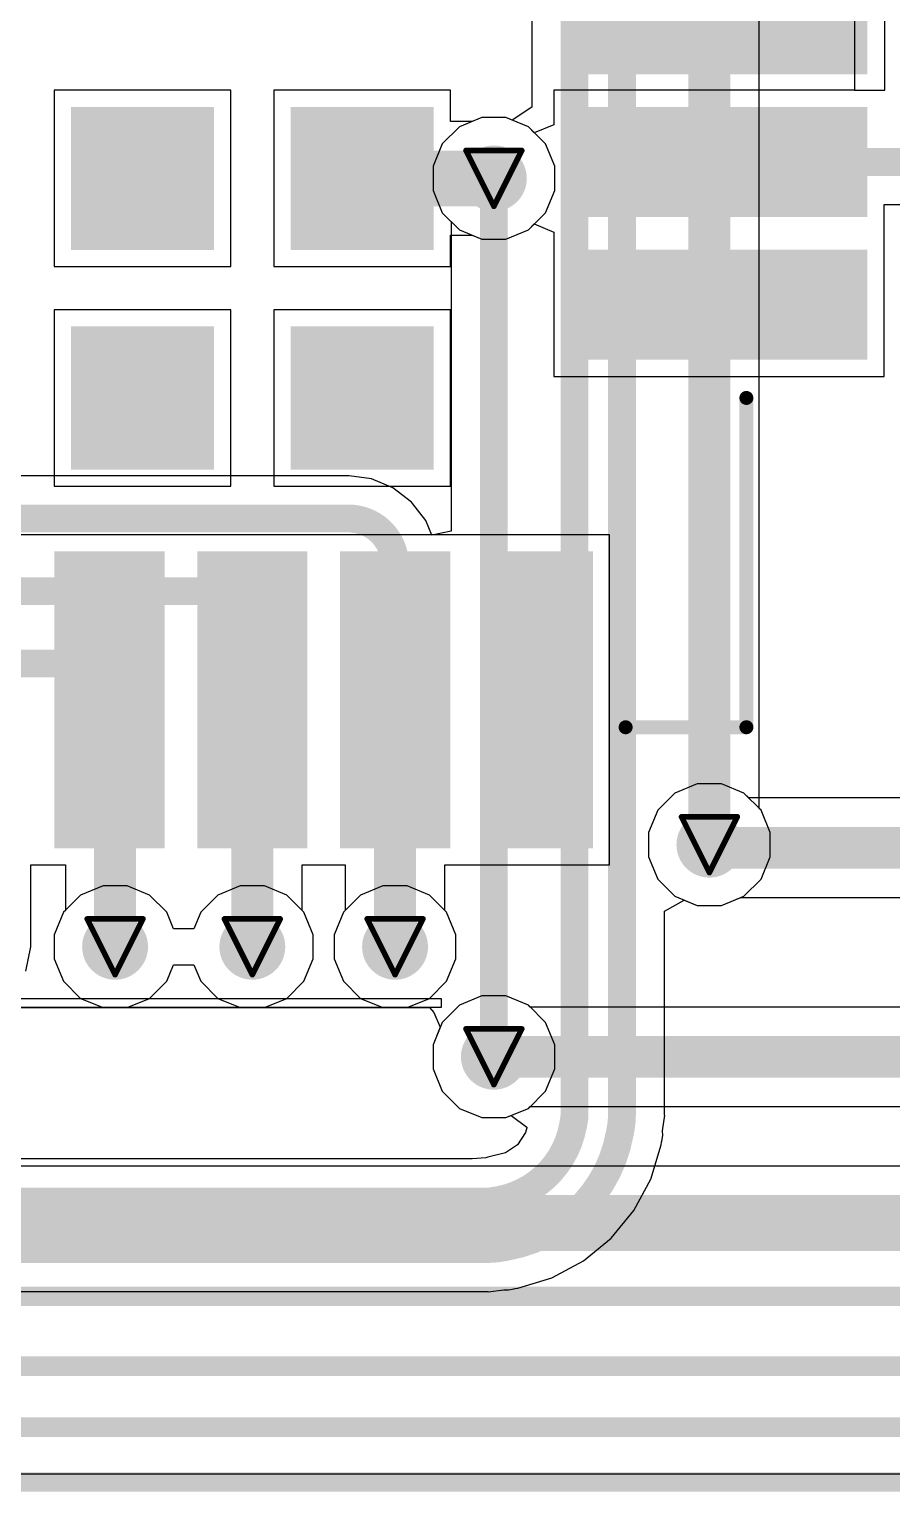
# Model space of a CAD drawing. Header units: inches. Extents: x 0 to 5359, y 0 to 5098.
# Drawn here: x 91.47 to 99.32, y 69.04 to 82.36 of the extents above; entities that cross this region are included whole.
import ezdxf

# ---------------------------------------------------------------- set-up
doc = ezdxf.new("R2010")
doc.units = ezdxf.units.IN
for name, color, linetype in [('Bottom Layer', 5, 'Continuous'), ('Drill Drawing', 1, 'Continuous'), ('Layer 1', 16, 'Continuous'), ('Layer 2', 76, 'Continuous'), ('Top Layer', 1, 'Continuous'), ('Top Overlay', 2, 'Continuous'), ('Top Paste', 8, 'Continuous'), ('Top Solder', 216, 'Continuous'), ('Via Holes', 16, 'Continuous')]:
    doc.layers.add(name, color=color, linetype=linetype)

# ---------------------------------------------------------------- blocks, each defined once
blk = doc.blocks.new('EC21EFA_512_STD_54')
at = {"layer": 'Top Layer'}
for points in [[(-17, -8.3), (-14.5, -8.3), (-14.5, -9.1), (-17, -9.1)], [(-13.55, -8.45), (-12.45, -8.45), (-12.45, -9.55), (-13.55, -9.55)], [(-11.55, -8.45), (-10.45, -8.45), (-10.45, -9.55), (-11.55, -9.55)], [(-17, -9.6), (-14.5, -9.6), (-14.5, -10.4), (-17, -10.4)], [(-13.55, -10.45), (-12.45, -10.45), (-12.45, -11.55), (-13.55, -11.55)], [(-11.55, -10.45), (-10.45, -10.45), (-10.45, -11.55), (-11.55, -11.55)], [(-17, -10.9), (-14.5, -10.9), (-14.5, -11.7), (-17, -11.7)], [(-17, -12.2), (-14.5, -12.2), (-14.5, -13), (-17, -13)], [(-12.55, -13), (-11.75, -13), (-11.75, -15.5), (-12.55, -15.5)], [(-11.25, -13), (-10.45, -13), (-10.45, -15.5), (-11.25, -15.5)], [(-9.95, -13), (-9.15, -13), (-9.15, -15.5), (-9.95, -15.5)]]:
    blk.add_hatch(color=1, dxfattribs=at).paths.add_polyline_path(points)
at = {"layer": 'Top Paste'}
for points in [[(-17, -8.3), (-14.5, -8.3), (-14.5, -9.1), (-17, -9.1)], [(-13.55, -8.45), (-12.45, -8.45), (-12.45, -9.55), (-13.55, -9.55)], [(-11.55, -8.45), (-10.45, -8.45), (-10.45, -9.55), (-11.55, -9.55)], [(-17, -9.6), (-14.5, -9.6), (-14.5, -10.4), (-17, -10.4)], [(-13.55, -10.45), (-12.45, -10.45), (-12.45, -11.55), (-13.55, -11.55)], [(-11.55, -10.45), (-10.45, -10.45), (-10.45, -11.55), (-11.55, -11.55)], [(-17, -10.9), (-14.5, -10.9), (-14.5, -11.7), (-17, -11.7)], [(-17, -12.2), (-14.5, -12.2), (-14.5, -13), (-17, -13)], [(-12.55, -13), (-11.75, -13), (-11.75, -15.5), (-12.55, -15.5)], [(-11.25, -13), (-10.45, -13), (-10.45, -15.5), (-11.25, -15.5)], [(-9.95, -13), (-9.15, -13), (-9.15, -15.5), (-9.95, -15.5)]]:
    blk.add_hatch(color=8, dxfattribs=at).paths.add_polyline_path(points)
at = {"layer": 'Top Solder'}
for points in [[(-17.102, -8.198), (-14.398, -8.198), (-14.398, -9.202), (-17.102, -9.202)], [(-13.652, -8.348), (-12.348, -8.348), (-12.348, -9.652), (-13.652, -9.652)], [(-11.652, -8.348), (-10.348, -8.348), (-10.348, -9.652), (-11.652, -9.652)], [(-17.102, -9.498), (-14.398, -9.498), (-14.398, -10.502), (-17.102, -10.502)], [(-13.652, -10.348), (-12.348, -10.348), (-12.348, -11.652), (-13.652, -11.652)], [(-11.652, -10.348), (-10.348, -10.348), (-10.348, -11.652), (-11.652, -11.652)], [(-17.102, -10.798), (-14.398, -10.798), (-14.398, -11.802), (-17.102, -11.802)], [(-17.102, -12.098), (-14.398, -12.098), (-14.398, -13.102), (-17.102, -13.102)], [(-12.652, -12.898), (-11.648, -12.898), (-11.648, -15.602), (-12.652, -15.602)], [(-11.352, -12.898), (-10.348, -12.898), (-10.348, -15.602), (-11.352, -15.602)], [(-10.052, -12.898), (-9.048, -12.898), (-9.048, -15.602), (-10.052, -15.602)]]:
    blk.add_hatch(color=216, dxfattribs=at).paths.add_polyline_path(points)
at = {"layer": 'Top Overlay'}
for points in [[(-16, -13.4, 0.127, 0.127, 0), (-16, -14.5, 0.127, 0.127, 0)], [(-16, -14.5, 0.127, 0.127, 0), (-13, -14.5, 0.127, 0.127, 0)]]:
    blk.add_lwpolyline(points, format="xyseb", dxfattribs=at)
for points in [[(-16.032, -13.4, 0.0635, 0.0635, 1), (-15.968, -13.4, 0.0635, 0.0635, 1)], [(-16.032, -14.5, 0.0635, 0.0635, 1), (-15.968, -14.5, 0.0635, 0.0635, 1)], [(-16.032, -14.5, 0.0635, 0.0635, 1), (-15.968, -14.5, 0.0635, 0.0635, 1)], [(-13.032, -14.5, 0.0635, 0.0635, 1), (-12.968, -14.5, 0.0635, 0.0635, 1)]]:
    blk.add_lwpolyline(points, format="xyseb", close=True, dxfattribs=at)

msp = doc.modelspace()

# ---------------------------------------------------------------- hatches: boundary and pattern name
at = {"layer": 'Bottom Layer'}
h = msp.add_hatch(color=5, dxfattribs=at)
edge = h.paths.add_edge_path()
edge.add_arc((95.7, 81), 0.3, 0, 360)
h = msp.add_hatch(color=5, dxfattribs=at)
edge = h.paths.add_edge_path()
edge.add_arc((97.663, 74.93), 0.3, 0, 360)
h = msp.add_hatch(color=5, dxfattribs=at)
edge = h.paths.add_edge_path()
edge.add_arc((92.25, 74), 0.3, 0, 360)
h = msp.add_hatch(color=5, dxfattribs=at)
edge = h.paths.add_edge_path()
edge.add_arc((93.5, 74), 0.3, 0, 360)
h = msp.add_hatch(color=5, dxfattribs=at)
edge = h.paths.add_edge_path()
edge.add_arc((94.8, 74), 0.3, 0, 360)
h = msp.add_hatch(color=5, dxfattribs=at)
edge = h.paths.add_edge_path()
edge.add_arc((95.7, 72.998), 0.3, 0, 360)
at = {"layer": 'Layer 1'}
h = msp.add_hatch(color=16, dxfattribs=at)
edge = h.paths.add_edge_path()
edge.add_arc((95.7, 81), 0.3, 0, 360)
h = msp.add_hatch(color=16, dxfattribs=at)
edge = h.paths.add_edge_path()
edge.add_arc((97.663, 74.93), 0.3, 0, 360)
h = msp.add_hatch(color=16, dxfattribs=at)
edge = h.paths.add_edge_path()
edge.add_arc((92.25, 74), 0.3, 0, 360)
h = msp.add_hatch(color=16, dxfattribs=at)
edge = h.paths.add_edge_path()
edge.add_arc((93.5, 74), 0.3, 0, 360)
h = msp.add_hatch(color=16, dxfattribs=at)
edge = h.paths.add_edge_path()
edge.add_arc((94.8, 74), 0.3, 0, 360)
h = msp.add_hatch(color=16, dxfattribs=at)
edge = h.paths.add_edge_path()
edge.add_arc((95.7, 72.998), 0.3, 0, 360)
at = {"layer": 'Layer 2'}
h = msp.add_hatch(color=76, dxfattribs=at)
edge = h.paths.add_edge_path()
edge.add_arc((95.7, 81), 0.3, 0, 360)
h = msp.add_hatch(color=76, dxfattribs=at)
edge = h.paths.add_edge_path()
edge.add_arc((97.663, 74.93), 0.3, 0, 360)
h = msp.add_hatch(color=76, dxfattribs=at)
edge = h.paths.add_edge_path()
edge.add_arc((92.25, 74), 0.3, 0, 360)
h = msp.add_hatch(color=76, dxfattribs=at)
edge = h.paths.add_edge_path()
edge.add_arc((93.5, 74), 0.3, 0, 360)
h = msp.add_hatch(color=76, dxfattribs=at)
edge = h.paths.add_edge_path()
edge.add_arc((94.8, 74), 0.3, 0, 360)
h = msp.add_hatch(color=76, dxfattribs=at)
edge = h.paths.add_edge_path()
edge.add_arc((95.7, 72.998), 0.3, 0, 360)
at = {"layer": 'Top Layer'}
h = msp.add_hatch(color=1, dxfattribs=at)
edge = h.paths.add_edge_path()
edge.add_arc((95.7, 81), 0.3, 0, 360)
h = msp.add_hatch(color=1, dxfattribs=at)
edge = h.paths.add_edge_path()
edge.add_arc((97.663, 74.93), 0.3, 0, 360)
h = msp.add_hatch(color=1, dxfattribs=at)
edge = h.paths.add_edge_path()
edge.add_arc((92.25, 74), 0.3, 0, 360)
h = msp.add_hatch(color=1, dxfattribs=at)
edge = h.paths.add_edge_path()
edge.add_arc((93.5, 74), 0.3, 0, 360)
h = msp.add_hatch(color=1, dxfattribs=at)
edge = h.paths.add_edge_path()
edge.add_arc((94.8, 74), 0.3, 0, 360)
h = msp.add_hatch(color=1, dxfattribs=at)
edge = h.paths.add_edge_path()
edge.add_arc((95.7, 72.998), 0.3, 0, 360)
at = {"layer": 'Via Holes'}
h = msp.add_hatch(color=7, dxfattribs=at)
edge = h.paths.add_edge_path()
edge.add_arc((95.7, 81), 0.15, 0, 360)
h = msp.add_hatch(color=7, dxfattribs=at)
edge = h.paths.add_edge_path()
edge.add_arc((97.663, 74.93), 0.15, 0, 360)
h = msp.add_hatch(color=7, dxfattribs=at)
edge = h.paths.add_edge_path()
edge.add_arc((92.25, 74), 0.15, 0, 360)
h = msp.add_hatch(color=7, dxfattribs=at)
edge = h.paths.add_edge_path()
edge.add_arc((93.5, 74), 0.15, 0, 360)
h = msp.add_hatch(color=7, dxfattribs=at)
edge = h.paths.add_edge_path()
edge.add_arc((94.8, 74), 0.15, 0, 360)
h = msp.add_hatch(color=7, dxfattribs=at)
edge = h.paths.add_edge_path()
edge.add_arc((95.7, 72.998), 0.15, 0, 360)

# ---------------------------------------------------------------- linework, layer by layer
at = {"layer": 'Bottom Layer'}
for p, q in [((98.116, 75.26), (98.116, 101.395)), ((96.046, 84.872), (96.046, 81.649)), ((95.59, 81.554), (95.386, 81.47)), ((95.81, 81.554), (95.59, 81.554)), ((95.868, 81.53), (95.81, 81.554)), ((96.046, 81.649), (95.868, 81.53)), ((95.386, 81.47), (95.23, 81.314)), ((95.23, 81.314), (95.146, 81.11)), ((95.146, 81.11), (95.146, 80.89)), ((95.146, 80.89), (95.23, 80.686)), ((95.23, 80.686), (95.311, 80.605)), ((95.311, 80.605), (95.311, 77.786)), ((94.375, 78.29), (83.573, 78.29)), ((94.382, 78.289), (94.375, 78.29)), ((94.585, 78.262), (94.382, 78.289)), ((94.781, 78.181), (94.585, 78.262)), ((94.95, 78.052), (94.781, 78.181)), ((95.079, 77.883), (94.95, 78.052)), ((95.134, 77.751), (95.079, 77.883)), ((95.311, 77.786), (95.134, 77.751)), ((98.133, 75.244), (98.116, 75.26)), ((98.217, 75.04), (98.133, 75.244)), ((98.217, 74.82), (98.217, 75.04)), ((98.133, 74.616), (98.217, 74.82)), ((97.977, 74.46), (98.133, 74.616)), ((97.255, 74.323), (97.432, 74.426)), ((97.432, 74.426), (97.553, 74.376)), ((97.553, 74.376), (97.773, 74.376)), ((97.773, 74.376), (97.977, 74.46)), ((97.255, 72.467), (97.255, 74.323)), ((91.095, 73.53), (95.221, 73.53)), ((95.221, 73.446), (91.095, 73.446)), ((91.095, 73.446), (94.971, 73.446)), ((94.971, 73.446), (95.113, 73.446)), ((95.113, 73.446), (95.153, 73.4)), ((95.221, 73.53), (95.221, 73.446)), ((95.153, 73.4), (95.212, 73.268)), ((95.212, 73.268), (95.146, 73.108)), ((95.146, 73.108), (95.146, 72.887)), ((95.146, 72.887), (95.23, 72.684)), ((95.23, 72.684), (95.386, 72.528)), ((95.386, 72.528), (95.59, 72.444)), ((95.59, 72.444), (95.81, 72.444)), ((95.81, 72.444), (95.857, 72.463)), ((95.857, 72.463), (95.999, 72.357)), ((96, 72.352), (95.989, 72.308)), ((95.999, 72.357), (96, 72.352)), ((97.237, 72.322), (97.256, 72.466)), ((97.255, 72.466), (97.255, 72.467)), ((97.256, 72.466), (97.255, 72.466)), ((95.989, 72.308), (95.916, 72.197)), ((97.223, 72.196), (97.226, 72.221)), ((97.226, 72.221), (97.229, 72.229)), ((97.229, 72.229), (97.238, 72.28)), ((97.238, 72.28), (97.237, 72.322)), ((95.644, 72.084), (95.626, 72.076)), ((95.806, 72.124), (95.644, 72.084)), ((95.916, 72.197), (95.806, 72.124)), ((97.129, 71.884), (97.223, 72.196)), ((95.501, 72.067), (89.49, 72.067)), ((95.626, 72.076), (95.501, 72.067)), ((96.975, 71.597), (97.129, 71.884)), ((96.768, 71.345), (96.975, 71.597)), ((96.516, 71.138), (96.768, 71.345)), ((96.229, 70.985), (96.516, 71.138)), ((95.833, 70.875), (95.884, 70.884)), ((95.884, 70.884), (95.893, 70.888)), ((95.893, 70.888), (95.917, 70.89)), ((95.917, 70.89), (96.229, 70.985)), ((89.49, 70.859), (95.647, 70.859)), ((95.647, 70.859), (95.648, 70.857)), ((95.648, 70.857), (95.791, 70.876)), ((95.648, 70.857), (95.648, 70.857)), ((95.791, 70.876), (95.833, 70.875))]:
    msp.add_line(p, q, dxfattribs=at)
for points in [[(97.663, 74.93, 0.381, 0.381, 0), (97.663, 101.395, 0.381, 0.381, 0)], [(96.434, 72.467, 0.254, 0.254, 0), (96.434, 84.872, 0.254, 0.254, 0)], [(96.866, 72.467, 0.254, 0.254, 0), (96.866, 84.872, 0.254, 0.254, 0)], [(95.7, 73.025, 0.254, 0.254, 0), (95.7, 81, 0.254, 0.254, 0)], [(83.573, 77.902, 0.254, 0.254, 0), (94.375, 77.902, 0.254, 0.254, 0)], [(94.375, 77.902, 0.254, 0.254, -0.414214), (94.8, 77.477, 0.254, 0.254, 0)], [(94.8, 74, 0.254, 0.254, 0), (94.8, 77.477, 0.254, 0.254, 0)], [(84, 77.24, 0.254, 0.254, 0), (93.153, 77.24, 0.254, 0.254, 0)], [(93.153, 77.24, 0.254, 0.254, -0.414214), (93.5, 76.893, 0.254, 0.254, 0)], [(93.5, 74, 0.254, 0.254, 0), (93.5, 76.893, 0.254, 0.254, 0)], [(84.478, 76.581, 0.254, 0.254, 0), (91.937, 76.581, 0.254, 0.254, 0)], [(91.937, 76.581, 0.254, 0.254, -0.414214), (92.25, 76.268, 0.254, 0.254, 0)], [(92.25, 74, 0.254, 0.254, 0), (92.25, 76.268, 0.254, 0.254, 0)], [(96.421, 72.373, 0.254, 0.254, -0.314365), (95.74, 71.692, 0.254, 0.254, 0)], [(96.421, 72.373, 0.254, 0.254, 0), (96.43, 72.424, 0.254, 0.254, 0)], [(96.434, 72.467, 0.254, 0.254, -0.042964), (96.43, 72.424, 0.254, 0.254, 0)], [(96.434, 72.467, 0.254, 0.254, 0), (96.434, 72.467, 0.254, 0.254, 0)], [(96.866, 72.467, 0.254, 0.254, -0.043527), (96.856, 72.348, 0.254, 0.254, 0)], [(96.846, 72.297, 0.254, 0.254, -0.314363), (95.816, 71.267, 0.254, 0.254, 0)], [(96.846, 72.297, 0.254, 0.254, 0), (96.856, 72.348, 0.254, 0.254, 0)], [(95.689, 71.683, 0.254, 0.254, 0), (95.74, 71.692, 0.254, 0.254, 0)], [(89.49, 71.679, 0.254, 0.254, 0), (95.646, 71.679, 0.254, 0.254, 0)], [(95.689, 71.683, 0.254, 0.254, -0.042968), (95.646, 71.679, 0.254, 0.254, 0)], [(89.49, 71.247, 0.254, 0.254, 0), (95.647, 71.247, 0.254, 0.254, 0)], [(95.765, 71.258, 0.254, 0.254, -0.043258), (95.647, 71.247, 0.254, 0.254, 0)], [(95.765, 71.258, 0.254, 0.254, 0), (95.816, 71.267, 0.254, 0.254, 0)]]:
    msp.add_lwpolyline(points, format="xyseb", dxfattribs=at)
for points in [[(95.636, 81, 0.127, 0.127, 1), (95.763, 81, 0.127, 0.127, 1)], [(94.311, 77.902, 0.127, 0.127, 1), (94.438, 77.902, 0.127, 0.127, 1)], [(94.311, 77.902, 0.127, 0.127, 1), (94.438, 77.902, 0.127, 0.127, 1)], [(94.736, 77.477, 0.127, 0.127, 1), (94.863, 77.477, 0.127, 0.127, 1)], [(94.736, 77.477, 0.127, 0.127, 1), (94.863, 77.477, 0.127, 0.127, 1)], [(93.089, 77.24, 0.127, 0.127, 1), (93.216, 77.24, 0.127, 0.127, 1)], [(93.089, 77.24, 0.127, 0.127, 1), (93.216, 77.24, 0.127, 0.127, 1)], [(93.436, 76.893, 0.127, 0.127, 1), (93.563, 76.893, 0.127, 0.127, 1)], [(93.436, 76.893, 0.127, 0.127, 1), (93.563, 76.893, 0.127, 0.127, 1)], [(91.874, 76.581, 0.127, 0.127, 1), (92.001, 76.581, 0.127, 0.127, 1)], [(91.874, 76.581, 0.127, 0.127, 1), (92.001, 76.581, 0.127, 0.127, 1)], [(92.186, 76.268, 0.127, 0.127, 1), (92.313, 76.268, 0.127, 0.127, 1)], [(92.186, 76.268, 0.127, 0.127, 1), (92.313, 76.268, 0.127, 0.127, 1)], [(97.568, 74.93, 0.191, 0.191, 1), (97.758, 74.93, 0.191, 0.191, 1)], [(92.186, 74, 0.127, 0.127, 1), (92.313, 74, 0.127, 0.127, 1)], [(93.436, 74, 0.127, 0.127, 1), (93.563, 74, 0.127, 0.127, 1)], [(94.736, 74, 0.127, 0.127, 1), (94.863, 74, 0.127, 0.127, 1)], [(95.636, 73.025, 0.127, 0.127, 1), (95.763, 73.025, 0.127, 0.127, 1)], [(96.358, 72.373, 0.127, 0.127, 1), (96.485, 72.373, 0.127, 0.127, 1)], [(96.358, 72.373, 0.127, 0.127, 1), (96.485, 72.373, 0.127, 0.127, 1)], [(96.367, 72.424, 0.127, 0.127, 1), (96.494, 72.424, 0.127, 0.127, 1)], [(96.367, 72.424, 0.127, 0.127, 1), (96.494, 72.424, 0.127, 0.127, 1)], [(96.371, 72.467, 0.127, 0.127, 1), (96.498, 72.467, 0.127, 0.127, 1)], [(96.371, 72.467, 0.127, 0.127, 1), (96.498, 72.467, 0.127, 0.127, 1)], [(96.371, 72.467, 0.127, 0.127, 1), (96.498, 72.467, 0.127, 0.127, 1)], [(96.371, 72.467, 0.127, 0.127, 1), (96.498, 72.467, 0.127, 0.127, 1)], [(96.803, 72.467, 0.127, 0.127, 1), (96.93, 72.467, 0.127, 0.127, 1)], [(96.803, 72.467, 0.127, 0.127, 1), (96.93, 72.467, 0.127, 0.127, 1)], [(96.783, 72.297, 0.127, 0.127, 1), (96.91, 72.297, 0.127, 0.127, 1)], [(96.783, 72.297, 0.127, 0.127, 1), (96.91, 72.297, 0.127, 0.127, 1)], [(96.792, 72.348, 0.127, 0.127, 1), (96.919, 72.348, 0.127, 0.127, 1)], [(96.792, 72.348, 0.127, 0.127, 1), (96.919, 72.348, 0.127, 0.127, 1)], [(95.677, 71.692, 0.127, 0.127, 1), (95.804, 71.692, 0.127, 0.127, 1)], [(95.677, 71.692, 0.127, 0.127, 1), (95.804, 71.692, 0.127, 0.127, 1)], [(95.582, 71.679, 0.127, 0.127, 1), (95.709, 71.679, 0.127, 0.127, 1)], [(95.582, 71.679, 0.127, 0.127, 1), (95.709, 71.679, 0.127, 0.127, 1)], [(95.626, 71.683, 0.127, 0.127, 1), (95.753, 71.683, 0.127, 0.127, 1)], [(95.626, 71.683, 0.127, 0.127, 1), (95.753, 71.683, 0.127, 0.127, 1)], [(95.584, 71.247, 0.127, 0.127, 1), (95.711, 71.247, 0.127, 0.127, 1)], [(95.584, 71.247, 0.127, 0.127, 1), (95.711, 71.247, 0.127, 0.127, 1)], [(95.702, 71.258, 0.127, 0.127, 1), (95.829, 71.258, 0.127, 0.127, 1)], [(95.702, 71.258, 0.127, 0.127, 1), (95.829, 71.258, 0.127, 0.127, 1)], [(95.753, 71.267, 0.127, 0.127, 1), (95.88, 71.267, 0.127, 0.127, 1)], [(95.753, 71.267, 0.127, 0.127, 1), (95.88, 71.267, 0.127, 0.127, 1)]]:
    msp.add_lwpolyline(points, format="xyseb", close=True, dxfattribs=at)
at = {"layer": 'Drill Drawing'}
for points in [[(95.446, 81.254, 0.0508, 0.0508, 0), (95.954, 81.254, 0.0508, 0.0508, 0)], [(95.446, 81.254, 0.0508, 0.0508, 0), (95.7, 80.746, 0.0508, 0.0508, 0)], [(95.7, 80.746, 0.0508, 0.0508, 0), (95.954, 81.254, 0.0508, 0.0508, 0)], [(97.409, 75.184, 0.0508, 0.0508, 0), (97.917, 75.184, 0.0508, 0.0508, 0)], [(97.409, 75.184, 0.0508, 0.0508, 0), (97.663, 74.676, 0.0508, 0.0508, 0)], [(97.663, 74.676, 0.0508, 0.0508, 0), (97.917, 75.184, 0.0508, 0.0508, 0)], [(91.996, 74.254, 0.0508, 0.0508, 0), (92.504, 74.254, 0.0508, 0.0508, 0)], [(91.996, 74.254, 0.0508, 0.0508, 0), (92.25, 73.746, 0.0508, 0.0508, 0)], [(92.25, 73.746, 0.0508, 0.0508, 0), (92.504, 74.254, 0.0508, 0.0508, 0)], [(93.246, 74.254, 0.0508, 0.0508, 0), (93.754, 74.254, 0.0508, 0.0508, 0)], [(93.246, 74.254, 0.0508, 0.0508, 0), (93.5, 73.746, 0.0508, 0.0508, 0)], [(93.5, 73.746, 0.0508, 0.0508, 0), (93.754, 74.254, 0.0508, 0.0508, 0)], [(94.546, 74.254, 0.0508, 0.0508, 0), (95.054, 74.254, 0.0508, 0.0508, 0)], [(94.546, 74.254, 0.0508, 0.0508, 0), (94.8, 73.746, 0.0508, 0.0508, 0)], [(94.8, 73.746, 0.0508, 0.0508, 0), (95.054, 74.254, 0.0508, 0.0508, 0)], [(95.446, 73.252, 0.0508, 0.0508, 0), (95.954, 73.252, 0.0508, 0.0508, 0)], [(95.446, 73.252, 0.0508, 0.0508, 0), (95.7, 72.744, 0.0508, 0.0508, 0)], [(95.7, 72.744, 0.0508, 0.0508, 0), (95.954, 73.252, 0.0508, 0.0508, 0)]]:
    msp.add_lwpolyline(points, format="xyseb", dxfattribs=at)
for points in [[(95.433, 81.254, 0.0254, 0.0254, 1), (95.459, 81.254, 0.0254, 0.0254, 1)], [(95.433, 81.254, 0.0254, 0.0254, 1), (95.459, 81.254, 0.0254, 0.0254, 1)], [(95.941, 81.254, 0.0254, 0.0254, 1), (95.967, 81.254, 0.0254, 0.0254, 1)], [(95.941, 81.254, 0.0254, 0.0254, 1), (95.967, 81.254, 0.0254, 0.0254, 1)], [(95.687, 80.746, 0.0254, 0.0254, 1), (95.713, 80.746, 0.0254, 0.0254, 1)], [(95.687, 80.746, 0.0254, 0.0254, 1), (95.713, 80.746, 0.0254, 0.0254, 1)], [(97.396, 75.184, 0.0254, 0.0254, 1), (97.422, 75.184, 0.0254, 0.0254, 1)], [(97.396, 75.184, 0.0254, 0.0254, 1), (97.422, 75.184, 0.0254, 0.0254, 1)], [(97.904, 75.184, 0.0254, 0.0254, 1), (97.93, 75.184, 0.0254, 0.0254, 1)], [(97.904, 75.184, 0.0254, 0.0254, 1), (97.93, 75.184, 0.0254, 0.0254, 1)], [(97.65, 74.676, 0.0254, 0.0254, 1), (97.676, 74.676, 0.0254, 0.0254, 1)], [(97.65, 74.676, 0.0254, 0.0254, 1), (97.676, 74.676, 0.0254, 0.0254, 1)], [(91.983, 74.254, 0.0254, 0.0254, 1), (92.009, 74.254, 0.0254, 0.0254, 1)], [(91.983, 74.254, 0.0254, 0.0254, 1), (92.009, 74.254, 0.0254, 0.0254, 1)], [(92.491, 74.254, 0.0254, 0.0254, 1), (92.517, 74.254, 0.0254, 0.0254, 1)], [(92.491, 74.254, 0.0254, 0.0254, 1), (92.517, 74.254, 0.0254, 0.0254, 1)], [(93.233, 74.254, 0.0254, 0.0254, 1), (93.259, 74.254, 0.0254, 0.0254, 1)], [(93.233, 74.254, 0.0254, 0.0254, 1), (93.259, 74.254, 0.0254, 0.0254, 1)], [(93.741, 74.254, 0.0254, 0.0254, 1), (93.767, 74.254, 0.0254, 0.0254, 1)], [(93.741, 74.254, 0.0254, 0.0254, 1), (93.767, 74.254, 0.0254, 0.0254, 1)], [(94.533, 74.254, 0.0254, 0.0254, 1), (94.559, 74.254, 0.0254, 0.0254, 1)], [(94.533, 74.254, 0.0254, 0.0254, 1), (94.559, 74.254, 0.0254, 0.0254, 1)], [(95.041, 74.254, 0.0254, 0.0254, 1), (95.067, 74.254, 0.0254, 0.0254, 1)], [(95.041, 74.254, 0.0254, 0.0254, 1), (95.067, 74.254, 0.0254, 0.0254, 1)], [(92.237, 73.746, 0.0254, 0.0254, 1), (92.263, 73.746, 0.0254, 0.0254, 1)], [(92.237, 73.746, 0.0254, 0.0254, 1), (92.263, 73.746, 0.0254, 0.0254, 1)], [(93.487, 73.746, 0.0254, 0.0254, 1), (93.513, 73.746, 0.0254, 0.0254, 1)], [(93.487, 73.746, 0.0254, 0.0254, 1), (93.513, 73.746, 0.0254, 0.0254, 1)], [(94.787, 73.746, 0.0254, 0.0254, 1), (94.813, 73.746, 0.0254, 0.0254, 1)], [(94.787, 73.746, 0.0254, 0.0254, 1), (94.813, 73.746, 0.0254, 0.0254, 1)], [(95.433, 73.252, 0.0254, 0.0254, 1), (95.459, 73.252, 0.0254, 0.0254, 1)], [(95.433, 73.252, 0.0254, 0.0254, 1), (95.459, 73.252, 0.0254, 0.0254, 1)], [(95.941, 73.252, 0.0254, 0.0254, 1), (95.967, 73.252, 0.0254, 0.0254, 1)], [(95.941, 73.252, 0.0254, 0.0254, 1), (95.967, 73.252, 0.0254, 0.0254, 1)], [(95.687, 72.744, 0.0254, 0.0254, 1), (95.713, 72.744, 0.0254, 0.0254, 1)], [(95.687, 72.744, 0.0254, 0.0254, 1), (95.713, 72.744, 0.0254, 0.0254, 1)]]:
    msp.add_lwpolyline(points, format="xyseb", close=True, dxfattribs=at)
at = {"layer": 'Layer 1'}
for p, q in [((95.59, 81.554), (95.386, 81.47)), ((95.81, 81.554), (95.59, 81.554)), ((96.014, 81.47), (95.81, 81.554)), ((95.386, 81.47), (95.23, 81.314)), ((96.17, 81.314), (96.014, 81.47)), ((95.23, 81.314), (95.146, 81.11)), ((96.254, 81.11), (96.17, 81.314)), ((95.146, 81.11), (95.146, 80.89)), ((96.254, 80.89), (96.254, 81.11)), ((95.146, 80.89), (95.23, 80.686)), ((96.17, 80.686), (96.254, 80.89)), ((95.23, 80.686), (95.386, 80.53)), ((96.014, 80.53), (96.17, 80.686)), ((95.386, 80.53), (95.59, 80.446)), ((95.81, 80.446), (96.014, 80.53)), ((95.59, 80.446), (95.81, 80.446)), ((97.553, 75.484), (97.349, 75.4)), ((97.773, 75.484), (97.553, 75.484)), ((97.977, 75.4), (97.773, 75.484)), ((97.349, 75.4), (97.193, 75.244)), ((98.133, 75.244), (97.977, 75.4)), ((97.193, 75.244), (97.109, 75.04)), ((98.217, 75.04), (98.133, 75.244)), ((97.109, 75.04), (97.109, 74.82)), ((98.217, 74.82), (98.217, 75.04)), ((97.109, 74.82), (97.193, 74.616)), ((98.133, 74.616), (98.217, 74.82)), ((97.193, 74.616), (97.349, 74.46)), ((97.977, 74.46), (98.133, 74.616)), ((92.14, 74.554), (91.936, 74.47)), ((92.36, 74.554), (92.14, 74.554)), ((92.564, 74.47), (92.36, 74.554)), ((93.39, 74.554), (93.186, 74.47)), ((93.61, 74.554), (93.39, 74.554)), ((93.814, 74.47), (93.61, 74.554)), ((94.69, 74.554), (94.486, 74.47)), ((94.91, 74.554), (94.69, 74.554)), ((95.114, 74.47), (94.91, 74.554)), ((91.936, 74.47), (91.78, 74.314)), ((92.72, 74.314), (92.564, 74.47)), ((93.186, 74.47), (93.03, 74.314)), ((93.97, 74.314), (93.814, 74.47)), ((94.486, 74.47), (94.33, 74.314)), ((95.27, 74.314), (95.114, 74.47)), ((97.349, 74.46), (97.553, 74.376)), ((97.553, 74.376), (97.773, 74.376)), ((97.773, 74.376), (97.977, 74.46)), ((91.78, 74.314), (91.696, 74.11)), ((92.782, 74.164), (92.72, 74.314)), ((93.03, 74.314), (92.968, 74.164)), ((94.054, 74.11), (93.97, 74.314)), ((94.33, 74.314), (94.246, 74.11)), ((95.354, 74.11), (95.27, 74.314)), ((91.696, 74.11), (91.696, 73.89)), ((92.968, 74.164), (92.782, 74.164)), ((94.054, 73.89), (94.054, 74.11)), ((94.246, 74.11), (94.246, 73.89)), ((95.354, 73.89), (95.354, 74.11)), ((91.696, 73.89), (91.78, 73.686)), ((92.72, 73.686), (92.782, 73.836)), ((92.782, 73.836), (92.968, 73.836)), ((92.968, 73.836), (93.03, 73.686)), ((93.97, 73.686), (94.054, 73.89)), ((94.246, 73.89), (94.33, 73.686)), ((95.27, 73.686), (95.354, 73.89)), ((91.78, 73.686), (91.936, 73.53)), ((92.564, 73.53), (92.72, 73.686)), ((93.03, 73.686), (93.186, 73.53)), ((93.814, 73.53), (93.97, 73.686)), ((94.33, 73.686), (94.486, 73.53)), ((95.114, 73.53), (95.27, 73.686)), ((95.59, 73.552), (95.386, 73.467)), ((95.81, 73.552), (95.59, 73.552)), ((96.014, 73.467), (95.81, 73.552)), ((91.936, 73.53), (92.14, 73.446)), ((92.14, 73.446), (92.36, 73.446)), ((92.36, 73.446), (92.564, 73.53)), ((93.186, 73.53), (93.39, 73.446)), ((93.39, 73.446), (93.61, 73.446)), ((93.61, 73.446), (93.814, 73.53)), ((94.486, 73.53), (94.69, 73.446)), ((94.69, 73.446), (94.91, 73.446)), ((94.91, 73.446), (95.114, 73.53)), ((95.386, 73.467), (95.23, 73.311)), ((96.17, 73.311), (96.014, 73.467)), ((95.23, 73.311), (95.146, 73.108)), ((96.254, 73.108), (96.17, 73.311)), ((95.146, 73.108), (95.146, 72.887)), ((96.254, 72.887), (96.254, 73.108)), ((95.146, 72.887), (95.23, 72.684)), ((96.17, 72.684), (96.254, 72.887)), ((95.23, 72.684), (95.386, 72.528)), ((96.014, 72.528), (96.17, 72.684)), ((95.386, 72.528), (95.59, 72.444)), ((95.81, 72.444), (96.014, 72.528)), ((95.59, 72.444), (95.81, 72.444))]:
    msp.add_line(p, q, dxfattribs=at)
at = {"layer": 'Layer 2'}
for p, q in [((95.59, 81.554), (95.386, 81.47)), ((95.81, 81.554), (95.59, 81.554)), ((96.014, 81.47), (95.81, 81.554)), ((95.386, 81.47), (95.23, 81.314)), ((96.17, 81.314), (96.014, 81.47)), ((95.23, 81.314), (95.146, 81.11)), ((96.254, 81.11), (96.17, 81.314)), ((95.146, 81.11), (95.146, 80.89)), ((96.254, 80.89), (96.254, 81.11)), ((95.146, 80.89), (95.23, 80.686)), ((96.17, 80.686), (96.254, 80.89)), ((95.23, 80.686), (95.386, 80.53)), ((96.014, 80.53), (96.17, 80.686)), ((95.386, 80.53), (95.59, 80.446)), ((95.81, 80.446), (96.014, 80.53)), ((95.59, 80.446), (95.81, 80.446)), ((97.553, 75.484), (97.349, 75.4)), ((97.773, 75.484), (97.553, 75.484)), ((97.977, 75.4), (97.773, 75.484)), ((97.349, 75.4), (97.193, 75.244)), ((98.133, 75.244), (97.977, 75.4)), ((97.193, 75.244), (97.109, 75.04)), ((98.217, 75.04), (98.133, 75.244)), ((97.109, 75.04), (97.109, 74.82)), ((98.217, 74.82), (98.217, 75.04)), ((97.109, 74.82), (97.193, 74.616)), ((98.133, 74.616), (98.217, 74.82)), ((97.193, 74.616), (97.349, 74.46)), ((97.977, 74.46), (98.133, 74.616)), ((92.14, 74.554), (91.936, 74.47)), ((92.36, 74.554), (92.14, 74.554)), ((92.564, 74.47), (92.36, 74.554)), ((93.39, 74.554), (93.186, 74.47)), ((93.61, 74.554), (93.39, 74.554)), ((93.814, 74.47), (93.61, 74.554)), ((94.69, 74.554), (94.486, 74.47)), ((94.91, 74.554), (94.69, 74.554)), ((95.114, 74.47), (94.91, 74.554)), ((91.936, 74.47), (91.78, 74.314)), ((92.72, 74.314), (92.564, 74.47)), ((93.186, 74.47), (93.03, 74.314)), ((93.97, 74.314), (93.814, 74.47)), ((94.486, 74.47), (94.33, 74.314)), ((95.27, 74.314), (95.114, 74.47)), ((97.349, 74.46), (97.553, 74.376)), ((97.553, 74.376), (97.773, 74.376)), ((97.773, 74.376), (97.977, 74.46)), ((91.78, 74.314), (91.696, 74.11)), ((92.782, 74.164), (92.72, 74.314)), ((93.03, 74.314), (92.968, 74.164)), ((94.054, 74.11), (93.97, 74.314)), ((94.33, 74.314), (94.246, 74.11)), ((95.354, 74.11), (95.27, 74.314)), ((91.696, 74.11), (91.696, 73.89)), ((92.968, 74.164), (92.782, 74.164)), ((94.054, 73.89), (94.054, 74.11)), ((94.246, 74.11), (94.246, 73.89)), ((95.354, 73.89), (95.354, 74.11)), ((91.696, 73.89), (91.78, 73.686)), ((92.72, 73.686), (92.782, 73.836)), ((92.782, 73.836), (92.968, 73.836)), ((92.968, 73.836), (93.03, 73.686)), ((93.97, 73.686), (94.054, 73.89)), ((94.246, 73.89), (94.33, 73.686)), ((95.27, 73.686), (95.354, 73.89)), ((91.78, 73.686), (91.936, 73.53)), ((92.564, 73.53), (92.72, 73.686)), ((93.03, 73.686), (93.186, 73.53)), ((93.814, 73.53), (93.97, 73.686)), ((94.33, 73.686), (94.486, 73.53)), ((95.114, 73.53), (95.27, 73.686)), ((95.59, 73.552), (95.386, 73.467)), ((95.81, 73.552), (95.59, 73.552)), ((96.014, 73.467), (95.81, 73.552)), ((91.936, 73.53), (92.14, 73.446)), ((92.14, 73.446), (92.36, 73.446)), ((92.36, 73.446), (92.564, 73.53)), ((93.186, 73.53), (93.39, 73.446)), ((93.39, 73.446), (93.61, 73.446)), ((93.61, 73.446), (93.814, 73.53)), ((94.486, 73.53), (94.69, 73.446)), ((94.69, 73.446), (94.91, 73.446)), ((94.91, 73.446), (95.114, 73.53)), ((95.386, 73.467), (95.23, 73.311)), ((96.17, 73.311), (96.014, 73.467)), ((95.23, 73.311), (95.146, 73.108)), ((96.254, 73.108), (96.17, 73.311)), ((95.146, 73.108), (95.146, 72.887)), ((96.254, 72.887), (96.254, 73.108)), ((95.146, 72.887), (95.23, 72.684)), ((96.17, 72.684), (96.254, 72.887)), ((95.23, 72.684), (95.386, 72.528)), ((96.014, 72.528), (96.17, 72.684)), ((95.386, 72.528), (95.59, 72.444)), ((95.81, 72.444), (96.014, 72.528)), ((95.59, 72.444), (95.81, 72.444)), ((109.612, 69.195), (91.303, 69.195))]:
    msp.add_line(p, q, dxfattribs=at)
at = {"layer": 'Top Layer'}
for p, q in [((98.986, 83.096), (98.986, 81.804)), ((98.986, 83.096), (98.986, 81.804)), ((99.262, 81.804), (99.262, 83.096)), ((93.304, 81.804), (91.696, 81.804)), ((91.696, 81.804), (91.696, 80.196)), ((93.304, 80.196), (93.304, 81.804)), ((95.304, 81.804), (93.696, 81.804)), ((93.696, 81.804), (93.696, 80.196)), ((95.304, 81.518), (95.304, 81.804)), ((98.986, 81.804), (96.246, 81.804)), ((96.246, 81.804), (96.246, 81.489)), ((98.986, 81.804), (99.262, 81.804)), ((95.59, 81.554), (95.503, 81.518)), ((95.81, 81.554), (95.59, 81.554)), ((96.014, 81.47), (95.81, 81.554)), ((95.503, 81.518), (95.304, 81.518)), ((96.068, 81.415), (96.014, 81.47)), ((96.246, 81.489), (96.068, 81.415)), ((99.254, 79.196), (99.254, 80.762)), ((99.254, 80.762), (100.505, 80.762)), ((95.304, 80.196), (95.304, 80.482)), ((95.304, 80.482), (95.503, 80.482)), ((95.503, 80.482), (95.59, 80.446)), ((95.81, 80.446), (96.014, 80.53)), ((96.014, 80.53), (96.068, 80.585)), ((96.068, 80.585), (96.246, 80.511)), ((96.246, 80.511), (96.246, 79.196)), ((95.59, 80.446), (95.81, 80.446)), ((91.696, 80.196), (93.304, 80.196)), ((93.696, 80.196), (95.304, 80.196)), ((93.304, 79.804), (91.696, 79.804)), ((91.696, 79.804), (91.696, 78.196)), ((93.304, 78.196), (93.304, 79.804)), ((95.304, 79.804), (93.696, 79.804)), ((93.696, 79.804), (93.696, 78.196)), ((95.304, 78.196), (95.304, 79.804)), ((96.246, 79.196), (99.254, 79.196)), ((91.696, 78.196), (93.304, 78.196)), ((93.696, 78.196), (95.304, 78.196)), ((96.754, 77.754), (86.346, 77.754)), ((96.754, 74.746), (96.754, 77.754)), ((97.553, 75.484), (97.349, 75.4)), ((97.773, 75.484), (97.553, 75.484)), ((97.977, 75.4), (97.773, 75.484)), ((97.349, 75.4), (97.193, 75.244)), ((98.021, 75.356), (97.977, 75.4)), ((99.478, 75.356), (98.021, 75.356)), ((97.193, 75.244), (97.109, 75.04)), ((97.109, 75.04), (97.109, 74.82)), ((91.483, 74), (91.483, 74.746)), ((91.483, 74.746), (91.797, 74.746)), ((91.797, 74.746), (91.797, 74.33)), ((93.953, 74.33), (93.953, 74.746)), ((93.953, 74.746), (94.347, 74.746)), ((94.347, 74.746), (94.347, 74.33)), ((95.253, 74.33), (95.253, 74.746)), ((95.253, 74.746), (96.754, 74.746)), ((97.109, 74.82), (97.193, 74.616)), ((97.193, 74.616), (97.349, 74.46)), ((97.349, 74.46), (97.553, 74.376)), ((97.553, 74.376), (97.773, 74.376)), ((97.773, 74.376), (97.95, 74.449)), ((97.95, 74.449), (99.423, 74.449)), ((91.78, 74.314), (91.696, 74.11)), ((91.797, 74.33), (91.78, 74.314)), ((93.97, 74.314), (93.953, 74.33)), ((94.054, 74.11), (93.97, 74.314)), ((94.33, 74.314), (94.246, 74.11)), ((94.347, 74.33), (94.33, 74.314)), ((95.27, 74.314), (95.253, 74.33)), ((95.354, 74.11), (95.27, 74.314)), ((91.696, 74.11), (91.696, 73.89)), ((94.054, 73.89), (94.054, 74.11)), ((94.246, 74.11), (94.246, 73.89)), ((95.354, 73.89), (95.354, 74.11)), ((91.438, 73.777), (91.483, 74)), ((91.696, 73.89), (91.78, 73.686)), ((92.72, 73.686), (92.782, 73.836)), ((92.782, 73.836), (92.968, 73.836)), ((92.968, 73.836), (93.03, 73.686)), ((93.97, 73.686), (94.054, 73.89)), ((94.246, 73.89), (94.33, 73.686)), ((95.27, 73.686), (95.354, 73.89)), ((91.78, 73.686), (91.936, 73.53)), ((92.564, 73.53), (92.72, 73.686)), ((93.03, 73.686), (93.186, 73.53)), ((93.814, 73.53), (93.97, 73.686)), ((94.33, 73.686), (94.486, 73.53)), ((95.114, 73.53), (95.27, 73.686)), ((95.59, 73.552), (95.386, 73.467)), ((95.81, 73.552), (95.59, 73.552)), ((96.014, 73.467), (95.81, 73.552)), ((91.936, 73.53), (92.14, 73.446)), ((92.14, 73.446), (92.36, 73.446)), ((92.36, 73.446), (92.564, 73.53)), ((93.186, 73.53), (93.39, 73.446)), ((93.39, 73.446), (93.61, 73.446)), ((93.61, 73.446), (93.814, 73.53)), ((94.486, 73.53), (94.69, 73.446)), ((94.69, 73.446), (94.91, 73.446)), ((94.91, 73.446), (95.114, 73.53)), ((95.386, 73.467), (95.23, 73.311)), ((96.03, 73.451), (96.014, 73.467)), ((99.478, 73.451), (96.03, 73.451)), ((95.23, 73.311), (95.146, 73.108)), ((95.146, 73.108), (95.146, 72.887)), ((95.146, 72.887), (95.23, 72.684)), ((95.23, 72.684), (95.386, 72.528)), ((95.386, 72.528), (95.59, 72.444)), ((95.81, 72.444), (96.014, 72.528)), ((96.014, 72.528), (96.03, 72.544)), ((96.03, 72.544), (99.423, 72.544)), ((95.59, 72.444), (95.81, 72.444)), ((105.139, 72.002), (79.455, 72.002))]:
    msp.add_line(p, q, dxfattribs=at)
for points in [[(97.75, 81.15, 0.254, 0.254, 0), (100.511, 81.15, 0.254, 0.254, 0)], [(94.5, 81, 0.508, 0.508, 0), (95.7, 81, 0.508, 0.508, 0)], [(92.25, 74, 0.381, 0.381, 0), (92.25, 76.2, 0.381, 0.381, 0)], [(92.2, 76.25, 0.254, 0.254, 0), (92.25, 76.2, 0.254, 0.254, 0)], [(93.5, 74, 0.381, 0.381, 0), (93.5, 76.25, 0.381, 0.381, 0)], [(94.8, 74, 0.381, 0.381, 0), (94.8, 76.25, 0.381, 0.381, 0)], [(97.663, 74.93, 0.381, 0.381, 0), (97.691, 74.902, 0.381, 0.381, 0)], [(97.691, 74.902, 0.381, 0.381, 0), (100.101, 74.902, 0.381, 0.381, 0)], [(95.7, 72.998, 0.381, 0.381, 0), (100.101, 72.998, 0.381, 0.381, 0)], [(79.455, 71.484, 0.508, 0.508, 0), (105.139, 71.484, 0.508, 0.508, 0)], [(70.142, 70.815, 0.178, 0.178, 0), (105.258, 70.815, 0.178, 0.178, 0)], [(68.894, 70.18, 0.178, 0.178, 0), (105.399, 70.18, 0.178, 0.178, 0)], [(67.721, 69.624, 0.178, 0.178, 0), (103.934, 69.624, 0.178, 0.178, 0)], [(67.787, 69.124, 0.178, 0.178, 0), (102.554, 69.124, 0.178, 0.178, 0)]]:
    msp.add_lwpolyline(points, format="xyseb", dxfattribs=at)
for points in [[(97.686, 81.15, 0.127, 0.127, 1), (97.813, 81.15, 0.127, 0.127, 1)], [(94.373, 81, 0.254, 0.254, 1), (94.627, 81, 0.254, 0.254, 1)], [(95.573, 81, 0.254, 0.254, 1), (95.827, 81, 0.254, 0.254, 1)], [(92.155, 76.2, 0.191, 0.191, 1), (92.345, 76.2, 0.191, 0.191, 1)], [(92.136, 76.25, 0.127, 0.127, 1), (92.263, 76.25, 0.127, 0.127, 1)], [(93.405, 76.25, 0.191, 0.191, 1), (93.595, 76.25, 0.191, 0.191, 1)], [(94.705, 76.25, 0.191, 0.191, 1), (94.895, 76.25, 0.191, 0.191, 1)], [(92.186, 76.2, 0.127, 0.127, 1), (92.313, 76.2, 0.127, 0.127, 1)], [(97.568, 74.93, 0.191, 0.191, 1), (97.758, 74.93, 0.191, 0.191, 1)], [(97.595, 74.902, 0.191, 0.191, 1), (97.786, 74.902, 0.191, 0.191, 1)], [(97.595, 74.902, 0.191, 0.191, 1), (97.786, 74.902, 0.191, 0.191, 1)], [(92.155, 74, 0.191, 0.191, 1), (92.345, 74, 0.191, 0.191, 1)], [(93.405, 74, 0.191, 0.191, 1), (93.595, 74, 0.191, 0.191, 1)], [(94.705, 74, 0.191, 0.191, 1), (94.895, 74, 0.191, 0.191, 1)], [(95.605, 72.998, 0.191, 0.191, 1), (95.795, 72.998, 0.191, 0.191, 1)]]:
    msp.add_lwpolyline(points, format="xyseb", close=True, dxfattribs=at)

# ---------------------------------------------------------------- block references
at = {"rotation": 90}
msp.add_blockref('EC21EFA_512_STD_54', (83.5, 92), dxfattribs=at)

doc.saveas('drawing.dxf')
